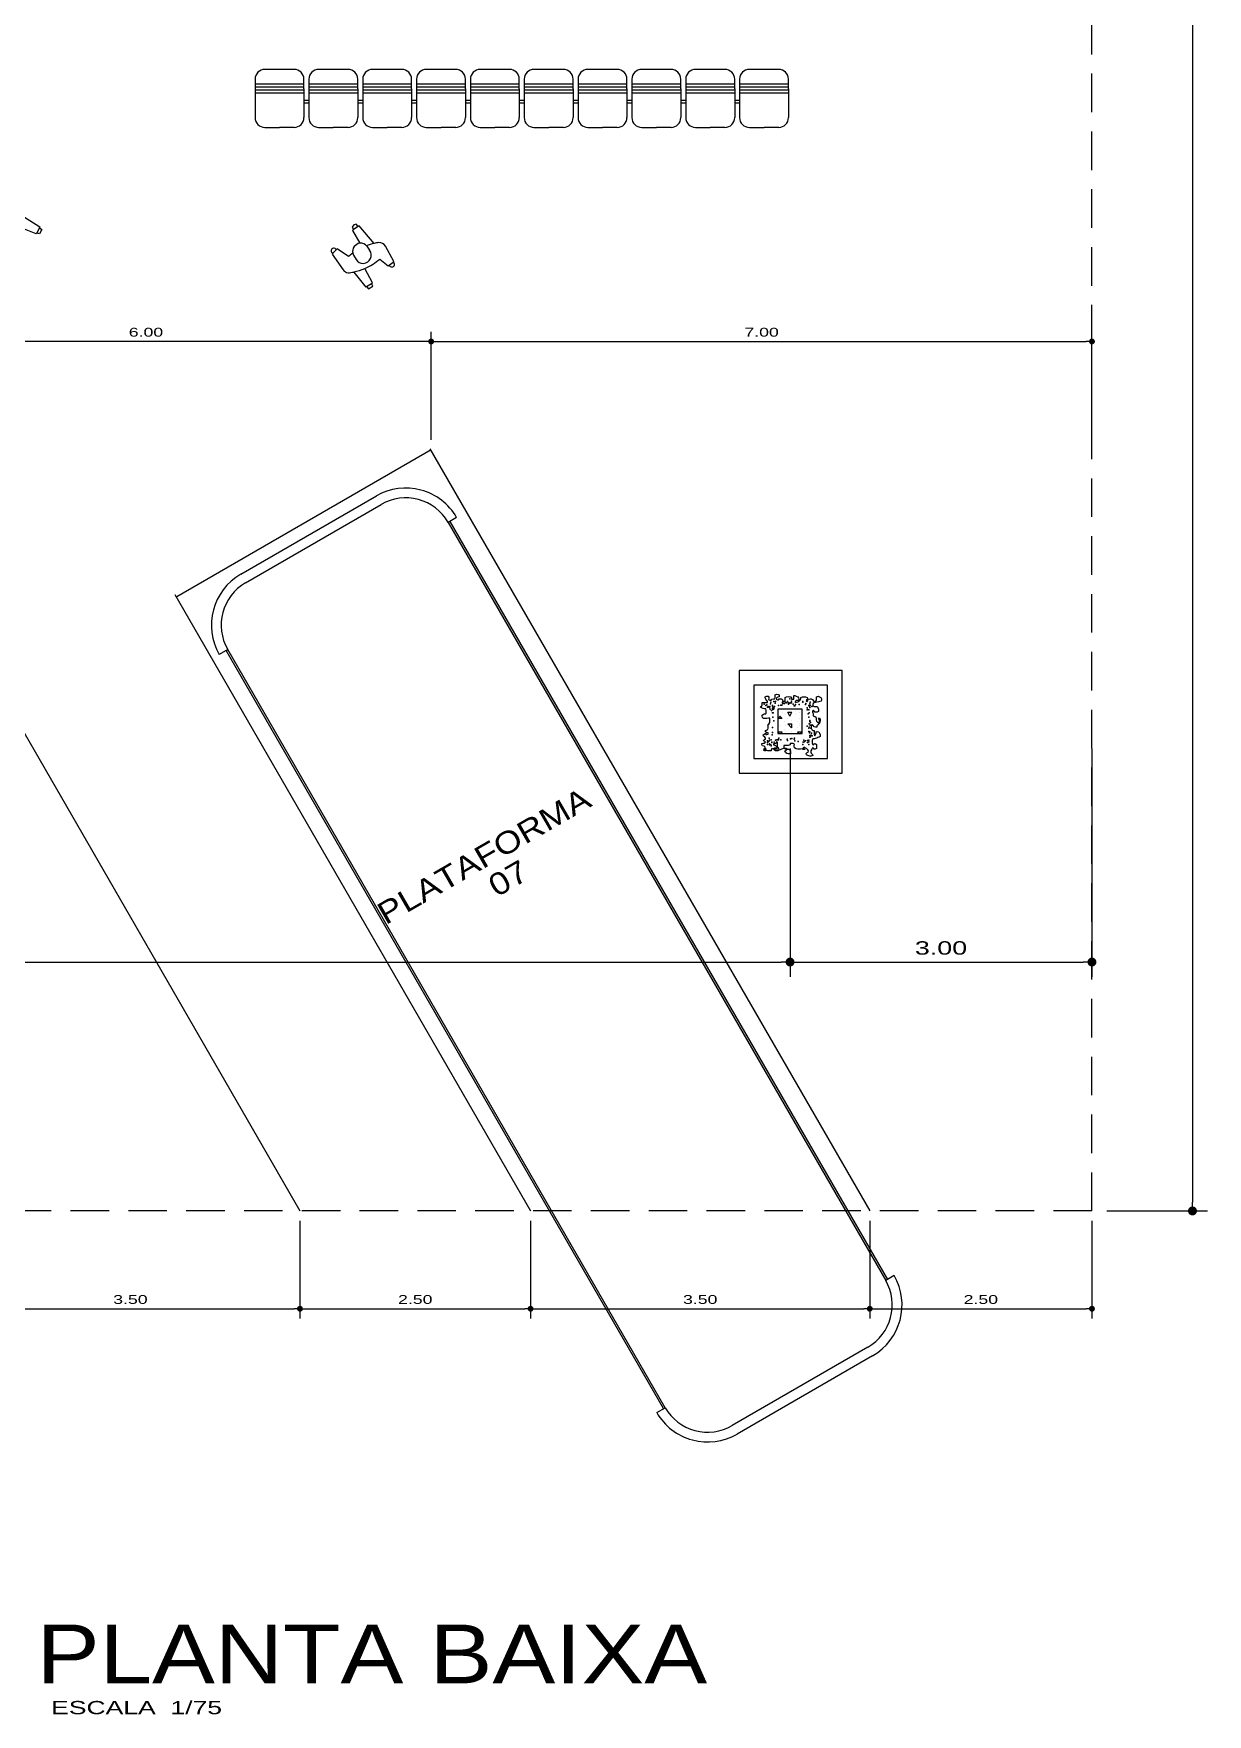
# Model space of a CAD drawing. Extents: x -13.6 to 37.9, y -332.9 to -283.8.
# Drawn here: x 25.87 to 37.86, y -330.79 to -313.63 of the extents above; entities that cross this region are included whole.
import ezdxf

# ---------------------------------------------------------------- set-up
doc = ezdxf.new("R2010")
doc.units = 0
doc.header["$LTSCALE"] = 0.525
doc.header["$MEASUREMENT"] = 0
doc.header["$PDSIZE"] = -5
doc.linetypes.add('HIDDEN', pattern=[0.375, 0.25, -0.125])
doc.layers.get('0').update_dxf_attribs({"linetype": 'CONTINUOUS'})
doc.layers.get('DEFPOINTS').update_dxf_attribs({"linetype": 'CONTINUOUS'})
for name, color, linetype in [('COTA', 13, 'CONTINUOUS'), ('FOLHA', 1, 'CONTINUOUS'), ('LINVISTA', 13, 'CONTINUOUS'), ('MOBIL', 1, 'CONTINUOUS'), ('MOBIL_I', 13, 'CONTINUOUS'), ('PAREDE', 6, 'CONTINUOUS'), ('PILARES', 5, 'CONTINUOUS'), ('PROJECAO', 13, 'HIDDEN'), ('REG120-160', 5, 'CONTINUOUS'), ('REG200-290', 1, 'CONTINUOUS'), ('REG60-100', 2, 'CONTINUOUS'), ('VEG', 82, 'CONTINUOUS')]:
    doc.layers.add(name, color=color, linetype=linetype)
doc.styles.add('REGUA120', font='romnswin', dxfattribs={"width": 1.2})
doc.styles.add('REGUA350', font='bgothm.ttf', dxfattribs={"width": 1.2})
doc.styles.add('REGUA80', font='romnswin', dxfattribs={"width": 1.5})
doc.dimstyles.new('STANDARD$0', dxfattribs={"dimscale": 0.05, "dimtxt": 1.8, "dimasz": 1.2, "dimexe": 2, "dimexo": 2, "dimgap": 0.98, "dimtad": 1, "dimrnd": 0.5, "dimzin": 0, "dimdsep": 46, "dimtxsty": 'REGUA80', "dimblk1": 'DOT', "dimblk2": 'DOT', "dimsah": 1, "dimcen": 4, "dimdle": 4, "dimclrd": 22, "dimclre": 22, "dimclrt": 2, "dimadec": 0, "dimazin": 0, "dimtfac": 1, "dimtmove": 0, "dimatfit": 3, "dimldrblk": 'DOT', "dimfxl": 1, "dimtolj": 1, "dimtzin": 0, "dimarcsym": 0})

# ---------------------------------------------------------------- blocks, each defined once
blk = doc.blocks.new('BUS')
at = {"layer": 'FOLHA', "ltscale": 3}
for p, q in [((-954, 220), (-954, 210)), ((-954, 212), (-60, 212)), ((-954, 212), (-954, 210)), ((-954, 210), (-60, 210)), ((-60, 220), (-60, 210)), ((-60, 212), (-60, 210)), ((-1014, 0), (-1014, 160)), ((-1004, 0), (-1004, 160)), ((-10, 160), (-10, 0)), ((0, 160), (0, 0)), ((-60, -50), (-954, -50)), ((-954, -52), (-954, -50)), ((-954, -50), (-954, -60)), ((-60, -52), (-60, -50)), ((-60, -60), (-60, -50)), ((-60, -52), (-954, -52))]:
    blk.add_line(p, q, dxfattribs=at)
for centre, radius, start, end in [((-954, 160), 60, 90, 180), ((-954, 160), 50, 90, 180), ((-60, 160), 60, 0, 90), ((-60, 160), 50, 0, 90), ((-60, 0), 60, 270, 0), ((-954, 0), 60, 180, 270), ((-954, 0), 50, 180, 270), ((-60, 0), 50, 270, 0)]:
    blk.add_arc(centre, radius, start, end, dxfattribs=at)
blk = doc.blocks.new('_DOT')
at = {"color": 0, "linetype": 'ByBlock'}
blk.add_line((-0.5, 0), (-1, 0), dxfattribs=at)
at = {"color": 0, "linetype": 'ByBlock', "const_width": 0.5}
blk.add_lwpolyline([(-0.25, 0, 1), (0.25, 0, 1)], format="xyb", close=True, dxfattribs=at)
blk = doc.blocks.new('*D110')
at = {"color": 22, "linetype": 'ByBlock', "ltscale": 3}
for p, q in [((36.83, -289.152), (37.857, -289.152)), ((37.705, -289.243), (37.705, -325.561)), ((36.83, -325.652), (37.857, -325.652))]:
    blk.add_line(p, q, dxfattribs=at)
at = {"layer": 'DEFPOINTS', "color": 0, "linetype": 'ByBlock', "ltscale": 3}
for p in [(36.678, -289.152), (36.678, -325.652), (37.705, -325.652)]:
    blk.add_point(p, dxfattribs=at)
at = {"color": 22, "linetype": 'ByBlock', "ltscale": 3, "xscale": 0.09119999999999999, "yscale": 0.09119999999999999, "zscale": 0.09119999999999999}
for p, rotation in [((37.705, -289.152), 90), ((37.705, -325.652), 270)]:
    blk.add_blockref('_DOT', p, dxfattribs=dict(at, rotation=rotation))
at = {"color": 2, "linetype": 'ByBlock', "ltscale": 3, "insert": (37.562, -307.402), "char_height": 0.1368, "attachment_point": 5, "rotation": 90, "style": 'REGUA80'}
blk.add_mtext('\\A1;36.50', dxfattribs=at)
blk = doc.blocks.new('COTAPT')
at = {"color": 0, "linetype": 'ByBlock', "ltscale": 3}
blk.add_line((0, 0), (200, 0), dxfattribs=at)
at = {"color": 6, "linetype": 'ByBlock', "ltscale": 3}
blk.add_lwpolyline([(-20, 20), (20, 20), (20, -20), (-20, -20)], close=True, dxfattribs=at)
blk = doc.blocks.new('ACCAL1_2')
at = {"color": 0, "ltscale": 3}
blk.add_lwpolyline([(-4.4, 16.8), (-28, 15.2), (-28, 14), (-31, 13.6), (-31.9, 11.4), (-31.1, 8.6), (-28.2, 8.2), (-28.2, 6.9), (-13.2, 5.2, 0.424988), (-9.3, -6.8, 0.023691), (-9.1, -12.4), (-22.3, -17.1), (-22.1, -18.3, 1.531314), (-21.3, -23.2), (-21.1, -24.3), (-1.3, -24.7, 0.20126), (4.1, -22.6, 0.025235), (6.8, -17.3), (26.5, -16.7), (26.6, -15.6), (29.6, -15.2), (29.9, -10.3), (26.9, -9.8), (27, -8.4), (10.6, -6.1, 0.075889), (11.9, 11.8), (22.7, 14.7), (22.6, 16.1, 1.474162), (22.4, 21.1), (22.3, 22), (4.9, 24.5, 0.275118), (-2.4, 20.9, 0.019333)], format="xyb", close=True, dxfattribs=at)
at = {"layer": 'MOBIL_I', "ltscale": 3}
for p, q in [((22.6, 16.1), (22.4, 21.1)), ((-28, 14), (-28.2, 8.2)), ((-6.5, 8.9), (-1.6, 9)), ((-7.2, -7.5), (-2.1, -7.9)), ((26.6, -15.6), (26.9, -9.8)), ((-22.1, -18.3), (-21.3, -23.2))]:
    blk.add_line(p, q, dxfattribs=at)
for centre, radius, start, end in [((-6.4, 0.7), 8.21, 90.7866, 146.6208), ((50, -6.9), 59.3, 156.5109, 164.6148), ((-1.5, 0.5), 8.43, 265.5742, 90.7866), ((-5.5, 1.1), 8.75, 244.1117, 258.9614), ((-47.3, 7.1), 59.3, 335.6984, 347.146)]:
    blk.add_arc(centre, radius, start, end, dxfattribs=at)
blk = doc.blocks.new('ACCAL2_2')
at = {"color": 0, "ltscale": 3}
blk.add_lwpolyline([(-2.7, -16.8), (-26.3, -15.2), (-26.3, -14), (-29.3, -13.6), (-30.2, -11.4), (-29.4, -8.6), (-26.5, -8.2), (-26.5, -6.9), (-11.5, -5.2, -0.424988), (-7.6, 6.8, -0.023691), (-7.4, 12.4), (-20.6, 17.1), (-20.4, 18.3, -1.531314), (-19.6, 23.2), (-19.4, 24.3), (0.4, 24.7, -0.20126), (5.8, 22.6, -0.025235), (8.5, 17.3), (28.2, 16.7), (28.3, 15.6), (31.3, 15.2), (31.6, 10.3), (28.6, 9.8), (28.7, 8.4), (12.3, 6.1, -0.075889), (13.6, -11.8), (24.4, -14.7), (24.3, -16.1, -1.474162), (24, -21.1), (24, -22), (6.6, -24.5, -0.275118), (-0.7, -20.9, -0.019333)], format="xyb", close=True, dxfattribs=at)
at = {"layer": 'MOBIL_I', "ltscale": 3}
for p, q in [((-20.4, 18.3), (-19.6, 23.2)), ((-5.5, 7.5), (-0.4, 7.9)), ((28.3, 15.6), (28.6, 9.8)), ((-26.3, -14), (-26.5, -8.2)), ((-4.8, -8.9), (0.1, -9)), ((24.3, -16.1), (24, -21.1))]:
    blk.add_line(p, q, dxfattribs=at)
for centre, radius, start, end in [((-45.6, -7.1), 59.3, 12.854, 24.3016), ((-3.8, -1.1), 8.75, 101.0386, 115.8883), ((0.2, -0.5), 8.43, 269.2134, 94.4258), ((-4.7, -0.7), 8.21, 213.3792, 269.2134), ((51.7, 6.9), 59.3, 195.3852, 203.4891)]:
    blk.add_arc(centre, radius, start, end, dxfattribs=at)
blk = doc.blocks.new('*X164')
at = {"color": 0, "ltscale": 3}
for p, q in [((-10.62, -320.621), (-10.6, -320.601)), ((-10.62, -320.62), (-10.58, -320.62)), ((-10.62, -320.64), (-10.62, -320.64)), ((-10.582, -320.62), (-10.602, -320.6)), ((-10.58, -320.56), (-10.58, -320.56)), ((-10.56, -320.66), (-10.56, -320.66)), ((-10.54, -320.58), (-10.54, -320.58)), ((-10.5, -320.6), (-10.52, -320.56)), ((-10.52, -320.56), (-10.48, -320.56)), ((-10.52, -320.62), (-10.52, -320.62)), ((-10.5, -320.6), (-10.48, -320.56)), ((-10.48, -320.64), (-10.48, -320.64)), ((-10.44, -320.58), (-10.44, -320.58)), ((-10.42, -320.66), (-10.42, -320.66)), ((-10.4, -320.56), (-10.4, -320.56)), ((-10.4, -320.62), (-10.4, -320.62)), ((-10.38, -320.6), (-10.38, -320.6)), ((-10.611, -320.778), (-10.62, -320.76)), ((-10.62, -320.76), (-10.58, -320.76)), ((-10.6, -320.7), (-10.6, -320.7)), ((-10.589, -320.778), (-10.58, -320.76)), ((-10.56, -320.74), (-10.56, -320.74)), ((-10.54, -320.7), (-10.54, -320.7)), ((-10.54, -320.76), (-10.54, -320.76)), ((-10.482, -320.72), (-10.522, -320.68)), ((-10.52, -320.68), (-10.48, -320.68)), ((-10.48, -320.72), (-10.48, -320.68)), ((-10.48, -320.76), (-10.48, -320.76)), ((-10.44, -320.74), (-10.44, -320.74)), ((-10.42, -320.72), (-10.42, -320.72)), ((-10.411, -320.778), (-10.42, -320.76)), ((-10.42, -320.76), (-10.4, -320.76)), ((-10.4, -320.68), (-10.4, -320.68)), ((-10.4, -320.7), (-10.4, -320.7)), ((-10.4, -320.76), (-10.38, -320.76)), ((-10.389, -320.778), (-10.38, -320.76)), ((-10.38, -320.72), (-10.38, -320.72))]:
    blk.add_line(p, q, dxfattribs=at)
blk = doc.blocks.new('*D185')
at = {"color": 22, "linetype": 'ByBlock', "ltscale": 3}
for p, q in [((28.587, -325.752), (28.587, -326.751)), ((25.183, -326.651), (28.527, -326.651))]:
    blk.add_line(p, q, dxfattribs=at)
at = {"layer": 'DEFPOINTS', "color": 0, "linetype": 'ByBlock', "ltscale": 3}
for p in [(25.123, -325.652), (28.587, -325.652), (28.587, -326.651)]:
    blk.add_point(p, dxfattribs=at)
at = {"color": 22, "linetype": 'ByBlock', "ltscale": 3, "xscale": 0.06, "yscale": 0.06, "zscale": 0.06, "rotation": 180}
blk.add_blockref('_DOT', (25.123, -326.651), dxfattribs=at)
at = {"color": 22, "linetype": 'ByBlock', "ltscale": 3, "xscale": 0.06, "yscale": 0.06, "zscale": 0.06}
blk.add_blockref('_DOT', (28.587, -326.651), dxfattribs=at)
at = {"color": 2, "linetype": 'ByBlock', "ltscale": 3, "insert": (26.855, -326.557), "char_height": 0.09, "attachment_point": 5, "style": 'REGUA80'}
blk.add_mtext('\\A1;3.50', dxfattribs=at)
blk = doc.blocks.new('*D186')
at = {"color": 22, "linetype": 'ByBlock', "ltscale": 3}
for p, q in [((30.943, -325.752), (30.943, -326.751)), ((28.647, -326.651), (30.883, -326.651))]:
    blk.add_line(p, q, dxfattribs=at)
at = {"layer": 'DEFPOINTS', "color": 0, "linetype": 'ByBlock', "ltscale": 3}
for p in [(28.587, -325.652), (30.943, -325.652), (30.943, -326.651)]:
    blk.add_point(p, dxfattribs=at)
at = {"color": 22, "linetype": 'ByBlock', "ltscale": 3, "xscale": 0.06, "yscale": 0.06, "zscale": 0.06, "rotation": 180}
blk.add_blockref('_DOT', (28.587, -326.651), dxfattribs=at)
at = {"color": 22, "linetype": 'ByBlock', "ltscale": 3, "xscale": 0.06, "yscale": 0.06, "zscale": 0.06}
blk.add_blockref('_DOT', (30.943, -326.651), dxfattribs=at)
at = {"color": 2, "linetype": 'ByBlock', "ltscale": 3, "insert": (29.765, -326.557), "char_height": 0.09, "attachment_point": 5, "style": 'REGUA80'}
blk.add_mtext('\\A1;2.50', dxfattribs=at)
blk = doc.blocks.new('*D187')
at = {"color": 22, "linetype": 'ByBlock', "ltscale": 3}
for p, q in [((34.408, -325.752), (34.408, -326.751)), ((31.003, -326.651), (34.348, -326.651))]:
    blk.add_line(p, q, dxfattribs=at)
at = {"layer": 'DEFPOINTS', "color": 0, "linetype": 'ByBlock', "ltscale": 3}
for p in [(30.943, -325.652), (34.408, -325.652), (34.408, -326.651)]:
    blk.add_point(p, dxfattribs=at)
at = {"color": 22, "linetype": 'ByBlock', "ltscale": 3, "xscale": 0.06, "yscale": 0.06, "zscale": 0.06, "rotation": 180}
blk.add_blockref('_DOT', (30.943, -326.651), dxfattribs=at)
at = {"color": 22, "linetype": 'ByBlock', "ltscale": 3, "xscale": 0.06, "yscale": 0.06, "zscale": 0.06}
blk.add_blockref('_DOT', (34.408, -326.651), dxfattribs=at)
at = {"color": 2, "linetype": 'ByBlock', "ltscale": 3, "insert": (32.676, -326.557), "char_height": 0.09, "attachment_point": 5, "style": 'REGUA80'}
blk.add_mtext('\\A1;3.50', dxfattribs=at)
blk = doc.blocks.new('*D188')
at = {"color": 22, "linetype": 'ByBlock', "ltscale": 3}
for p, q in [((36.678, -325.752), (36.678, -326.751)), ((34.468, -326.651), (36.618, -326.651))]:
    blk.add_line(p, q, dxfattribs=at)
at = {"layer": 'DEFPOINTS', "color": 0, "linetype": 'ByBlock', "ltscale": 3}
for p in [(34.408, -325.652), (36.678, -325.652), (36.678, -326.651)]:
    blk.add_point(p, dxfattribs=at)
at = {"color": 22, "linetype": 'ByBlock', "ltscale": 3, "xscale": 0.06, "yscale": 0.06, "zscale": 0.06, "rotation": 180}
blk.add_blockref('_DOT', (34.408, -326.651), dxfattribs=at)
at = {"color": 22, "linetype": 'ByBlock', "ltscale": 3, "xscale": 0.06, "yscale": 0.06, "zscale": 0.06}
blk.add_blockref('_DOT', (36.678, -326.651), dxfattribs=at)
at = {"color": 2, "linetype": 'ByBlock', "ltscale": 3, "insert": (35.543, -326.557), "char_height": 0.09, "attachment_point": 5, "style": 'REGUA80'}
blk.add_mtext('\\A1;2.50', dxfattribs=at)
blk = doc.blocks.new('*D189')
at = {"color": 22, "linetype": 'ByBlock', "ltscale": 3}
for p, q in [((29.927, -317.776), (29.927, -316.672)), ((36.678, -317.776), (36.678, -316.672)), ((29.987, -316.772), (36.618, -316.772))]:
    blk.add_line(p, q, dxfattribs=at)
at = {"layer": 'DEFPOINTS', "color": 0, "linetype": 'ByBlock', "ltscale": 3}
for p in [(36.678, -316.772), (29.927, -317.876), (36.678, -317.876)]:
    blk.add_point(p, dxfattribs=at)
at = {"color": 22, "linetype": 'ByBlock', "ltscale": 3, "xscale": 0.06, "yscale": 0.06, "zscale": 0.06, "rotation": 180}
blk.add_blockref('_DOT', (29.927, -316.772), dxfattribs=at)
at = {"color": 22, "linetype": 'ByBlock', "ltscale": 3, "xscale": 0.06, "yscale": 0.06, "zscale": 0.06}
blk.add_blockref('_DOT', (36.678, -316.772), dxfattribs=at)
at = {"color": 2, "linetype": 'ByBlock', "ltscale": 3, "insert": (33.303, -316.678), "char_height": 0.09, "attachment_point": 5, "style": 'REGUA80'}
blk.add_mtext('\\A1;7.00', dxfattribs=at)
blk = doc.blocks.new('*D190')
at = {"color": 22, "linetype": 'ByBlock', "ltscale": 3}
for p, q in [((24.1, -317.78), (24.1, -316.672)), ((29.867, -316.772), (24.16, -316.772))]:
    blk.add_line(p, q, dxfattribs=at)
at = {"layer": 'DEFPOINTS', "color": 0, "linetype": 'ByBlock', "ltscale": 3}
for p in [(24.1, -316.772), (24.1, -317.88), (29.927, -317.876)]:
    blk.add_point(p, dxfattribs=at)
at = {"color": 22, "linetype": 'ByBlock', "ltscale": 3, "xscale": 0.06, "yscale": 0.06, "zscale": 0.06, "rotation": 180}
blk.add_blockref('_DOT', (24.1, -316.772), dxfattribs=at)
at = {"color": 22, "linetype": 'ByBlock', "ltscale": 3, "xscale": 0.06, "yscale": 0.06, "zscale": 0.06}
blk.add_blockref('_DOT', (29.927, -316.772), dxfattribs=at)
at = {"color": 2, "linetype": 'ByBlock', "ltscale": 3, "insert": (27.014, -316.678), "char_height": 0.09, "attachment_point": 5, "style": 'REGUA80'}
blk.add_mtext('\\A1;6.00', dxfattribs=at)
blk = doc.blocks.new('*D209')
at = {"color": 22, "linetype": 'ByBlock', "ltscale": 3}
for p, q in [((33.594, -320.928), (33.594, -323.262)), ((14.79, -323.11), (33.503, -323.11))]:
    blk.add_line(p, q, dxfattribs=at)
at = {"layer": 'DEFPOINTS', "color": 0, "linetype": 'ByBlock', "ltscale": 3}
for p in [(14.699, -320.777), (33.594, -320.776), (33.594, -323.11)]:
    blk.add_point(p, dxfattribs=at)
at = {"color": 22, "linetype": 'ByBlock', "ltscale": 3, "xscale": 0.09119999999999999, "yscale": 0.09119999999999999, "zscale": 0.09119999999999999, "rotation": 180}
blk.add_blockref('_DOT', (14.699, -323.11), dxfattribs=at)
at = {"color": 22, "linetype": 'ByBlock', "ltscale": 3, "xscale": 0.09119999999999999, "yscale": 0.09119999999999999, "zscale": 0.09119999999999999}
blk.add_blockref('_DOT', (33.594, -323.11), dxfattribs=at)
at = {"color": 2, "linetype": 'ByBlock', "ltscale": 3, "insert": (24.147, -322.967), "char_height": 0.1368, "attachment_point": 5, "style": 'REGUA80'}
blk.add_mtext('\\A1;19.00', dxfattribs=at)
blk = doc.blocks.new('*D210')
at = {"color": 22, "linetype": 'ByBlock', "ltscale": 3}
for p, q in [((36.678, -320.928), (36.678, -323.262)), ((33.686, -323.11), (36.587, -323.11))]:
    blk.add_line(p, q, dxfattribs=at)
at = {"layer": 'DEFPOINTS', "color": 0, "linetype": 'ByBlock', "ltscale": 3}
for p in [(33.594, -320.776), (36.678, -320.776), (36.678, -323.11)]:
    blk.add_point(p, dxfattribs=at)
at = {"color": 22, "linetype": 'ByBlock', "ltscale": 3, "xscale": 0.09119999999999999, "yscale": 0.09119999999999999, "zscale": 0.09119999999999999, "rotation": 180}
blk.add_blockref('_DOT', (33.594, -323.11), dxfattribs=at)
at = {"color": 22, "linetype": 'ByBlock', "ltscale": 3, "xscale": 0.09119999999999999, "yscale": 0.09119999999999999, "zscale": 0.09119999999999999}
blk.add_blockref('_DOT', (36.678, -323.11), dxfattribs=at)
at = {"color": 2, "linetype": 'ByBlock', "ltscale": 3, "insert": (35.136, -322.967), "char_height": 0.1368, "attachment_point": 5, "style": 'REGUA80'}
blk.add_mtext('\\A1;3.00', dxfattribs=at)

msp = doc.modelspace()

# ---------------------------------------------------------------- linework, layer by layer
at = {"layer": 'FOLHA', "ltscale": 3}
for p, q in [((28.128, -314.193), (28.128, -314.485)), ((28.628, -314.193), (28.628, -314.485)), ((28.678, -314.193), (28.678, -314.485)), ((29.178, -314.193), (29.178, -314.485)), ((29.228, -314.193), (29.228, -314.485)), ((29.728, -314.193), (29.728, -314.485)), ((29.778, -314.193), (29.778, -314.485)), ((30.278, -314.193), (30.278, -314.485)), ((30.328, -314.193), (30.328, -314.485)), ((30.828, -314.193), (30.828, -314.485)), ((30.878, -314.193), (30.878, -314.485)), ((31.378, -314.193), (31.378, -314.485)), ((31.428, -314.193), (31.428, -314.485)), ((31.928, -314.193), (31.928, -314.485)), ((31.978, -314.193), (31.978, -314.485)), ((32.478, -314.193), (32.478, -314.485)), ((32.528, -314.193), (32.528, -314.485)), ((33.028, -314.193), (33.028, -314.485)), ((33.078, -314.193), (33.078, -314.485)), ((33.578, -314.193), (33.578, -314.485)), ((28.228, -314.585), (28.378, -314.585)), ((28.528, -314.585), (28.378, -314.585)), ((28.778, -314.585), (28.928, -314.585)), ((29.078, -314.585), (28.928, -314.585)), ((29.328, -314.585), (29.478, -314.585)), ((29.628, -314.585), (29.478, -314.585)), ((29.878, -314.585), (30.028, -314.585)), ((30.178, -314.585), (30.028, -314.585)), ((30.428, -314.585), (30.578, -314.585)), ((30.728, -314.585), (30.578, -314.585)), ((30.978, -314.585), (31.128, -314.585)), ((31.278, -314.585), (31.128, -314.585)), ((31.528, -314.585), (31.678, -314.585)), ((31.828, -314.585), (31.678, -314.585)), ((32.078, -314.585), (32.228, -314.585)), ((32.378, -314.585), (32.228, -314.585)), ((32.628, -314.585), (32.778, -314.585)), ((32.928, -314.585), (32.778, -314.585)), ((33.178, -314.585), (33.328, -314.585)), ((33.478, -314.585), (33.328, -314.585))]:
    msp.add_line(p, q, dxfattribs=at)
for points in [[(28.628, -314.193), (28.628, -314.093, 0.414214), (28.528, -313.993), (28.228, -313.993, 0.414214), (28.128, -314.093), (28.128, -314.193)], [(29.178, -314.193), (29.178, -314.093, 0.414214), (29.078, -313.993), (28.778, -313.993, 0.414214), (28.678, -314.093), (28.678, -314.193)], [(29.728, -314.193), (29.728, -314.093, 0.414214), (29.628, -313.993), (29.328, -313.993, 0.414214), (29.228, -314.093), (29.228, -314.193)], [(30.278, -314.193), (30.278, -314.093, 0.414214), (30.178, -313.993), (29.878, -313.993, 0.414214), (29.778, -314.093), (29.778, -314.193)], [(30.828, -314.193), (30.828, -314.093, 0.414214), (30.728, -313.993), (30.428, -313.993, 0.414214), (30.328, -314.093), (30.328, -314.193)], [(31.378, -314.193), (31.378, -314.093, 0.414214), (31.278, -313.993), (30.978, -313.993, 0.414214), (30.878, -314.093), (30.878, -314.193)], [(31.928, -314.193), (31.928, -314.093, 0.414214), (31.828, -313.993), (31.528, -313.993, 0.414214), (31.428, -314.093), (31.428, -314.193)], [(32.478, -314.193), (32.478, -314.093, 0.414214), (32.378, -313.993), (32.078, -313.993, 0.414214), (31.978, -314.093), (31.978, -314.193)], [(33.028, -314.193), (33.028, -314.093, 0.414214), (32.928, -313.993), (32.628, -313.993, 0.414214), (32.528, -314.093), (32.528, -314.193)], [(33.578, -314.193), (33.578, -314.093, 0.414214), (33.478, -313.993), (33.178, -313.993, 0.414214), (33.078, -314.093), (33.078, -314.193)]]:
    msp.add_lwpolyline(points, format="xyb", dxfattribs=at)
for points in [[(28.628, -314.145), (28.128, -314.145)], [(28.628, -314.175), (28.128, -314.175)], [(28.628, -314.205), (28.128, -314.205)], [(28.628, -314.235), (28.128, -314.235)], [(28.678, -314.309), (28.628, -314.309)], [(29.178, -314.145), (28.678, -314.145)], [(29.178, -314.175), (28.678, -314.175)], [(29.178, -314.205), (28.678, -314.205)], [(29.178, -314.235), (28.678, -314.235)], [(29.228, -314.309), (29.178, -314.309)], [(29.728, -314.145), (29.228, -314.145)], [(29.728, -314.175), (29.228, -314.175)], [(29.728, -314.205), (29.228, -314.205)], [(29.728, -314.235), (29.228, -314.235)], [(29.778, -314.309), (29.728, -314.309)], [(30.278, -314.145), (29.778, -314.145)], [(30.278, -314.175), (29.778, -314.175)], [(30.278, -314.205), (29.778, -314.205)], [(30.278, -314.235), (29.778, -314.235)], [(30.328, -314.309), (30.278, -314.309)], [(30.828, -314.145), (30.328, -314.145)], [(30.828, -314.175), (30.328, -314.175)], [(30.828, -314.205), (30.328, -314.205)], [(30.828, -314.235), (30.328, -314.235)], [(30.878, -314.309), (30.828, -314.309)], [(31.378, -314.145), (30.878, -314.145)], [(31.378, -314.175), (30.878, -314.175)], [(31.378, -314.205), (30.878, -314.205)], [(31.378, -314.235), (30.878, -314.235)], [(31.428, -314.309), (31.378, -314.309)], [(31.928, -314.145), (31.428, -314.145)], [(31.928, -314.175), (31.428, -314.175)], [(31.928, -314.205), (31.428, -314.205)], [(31.928, -314.235), (31.428, -314.235)], [(31.978, -314.309), (31.928, -314.309)], [(32.478, -314.145), (31.978, -314.145)], [(32.478, -314.175), (31.978, -314.175)], [(32.478, -314.205), (31.978, -314.205)], [(32.478, -314.235), (31.978, -314.235)], [(32.528, -314.309), (32.478, -314.309)], [(33.028, -314.145), (32.528, -314.145)], [(33.028, -314.175), (32.528, -314.175)], [(33.028, -314.205), (32.528, -314.205)], [(33.028, -314.235), (32.528, -314.235)], [(33.078, -314.309), (33.028, -314.309)], [(33.578, -314.145), (33.078, -314.145)], [(33.578, -314.175), (33.078, -314.175)], [(33.578, -314.205), (33.078, -314.205)], [(33.578, -314.235), (33.078, -314.235)], [(28.678, -314.339), (28.628, -314.339)], [(29.228, -314.339), (29.178, -314.339)], [(29.778, -314.339), (29.728, -314.339)], [(30.328, -314.339), (30.278, -314.339)], [(30.878, -314.339), (30.828, -314.339)], [(31.428, -314.339), (31.378, -314.339)], [(31.978, -314.339), (31.928, -314.339)], [(32.528, -314.339), (32.478, -314.339)], [(33.078, -314.339), (33.028, -314.339)]]:
    msp.add_lwpolyline(points, dxfattribs=at)
at = {"layer": 'FOLHA', "linetype": 'Continuous'}
for points in [[(33.075, -321.181), (34.125, -321.181), (34.125, -320.131), (33.075, -320.131)], [(33.225, -321.031), (33.975, -321.031), (33.975, -320.281), (33.225, -320.281)]]:
    msp.add_lwpolyline(points, close=True, dxfattribs=at)
at = {"layer": 'FOLHA', "ltscale": 3}
for centre, start, end in [((28.228, -314.485), 180, 270), ((28.528, -314.485), 270, 0), ((28.778, -314.485), 180, 270), ((29.078, -314.485), 270, 0), ((29.328, -314.485), 180, 270), ((29.628, -314.485), 270, 0), ((29.878, -314.485), 180, 270), ((30.178, -314.485), 270, 0), ((30.428, -314.485), 180, 270), ((30.728, -314.485), 270, 0), ((30.978, -314.485), 180, 270), ((31.278, -314.485), 270, 0), ((31.528, -314.485), 180, 270), ((31.828, -314.485), 270, 0), ((32.078, -314.485), 180, 270), ((32.378, -314.485), 270, 0), ((32.628, -314.485), 180, 270), ((32.928, -314.485), 270, 0), ((33.178, -314.485), 180, 270), ((33.478, -314.485), 270, 0)]:
    msp.add_arc(centre, 0.1, start, end, dxfattribs=at)
at = {"layer": 'LINVISTA', "linetype": 'Continuous'}
for p, q in [((24.094, -317.869), (28.587, -325.652)), ((27.329, -319.376), (29.927, -317.876)), ((29.914, -317.869), (34.408, -325.652)), ((27.308, -319.355), (30.943, -325.652))]:
    msp.add_line(p, q, dxfattribs=at)
at = {"layer": 'PILARES', "linetype": 'Continuous'}
msp.add_lwpolyline([(33.469, -320.776), (33.719, -320.776), (33.719, -320.526), (33.469, -320.526)], close=True, dxfattribs=at)
at = {"layer": 'PROJECAO', "ltscale": 3}
for q in [(36.678, -311.302), (-13.572, -325.652)]:
    msp.add_line((36.678, -325.652), q, dxfattribs=at)
at = {"layer": 'VEG', "ltscale": 3}
for p, q in [((33.302, -320.5), (33.31, -320.484)), ((33.31, -320.46), (33.362, -320.46)), ((33.31, -320.484), (33.31, -320.46)), ((33.338, -320.401), (33.354, -320.393)), ((33.338, -320.412), (33.338, -320.401)), ((33.346, -320.424), (33.338, -320.412)), ((33.362, -320.448), (33.346, -320.424)), ((33.354, -320.393), (33.37, -320.393)), ((33.362, -320.46), (33.362, -320.448)), ((33.37, -320.393), (33.378, -320.404)), ((33.378, -320.416), (33.374, -320.428)), ((33.374, -320.428), (33.386, -320.436)), ((33.378, -320.404), (33.378, -320.416)), ((33.386, -320.436), (33.401, -320.436)), ((33.401, -320.436), (33.409, -320.424)), ((33.409, -320.424), (33.425, -320.42)), ((33.425, -320.42), (33.437, -320.42)), ((33.437, -320.42), (33.441, -320.408)), ((33.441, -320.381), (33.457, -320.373)), ((33.441, -320.408), (33.441, -320.381)), ((33.457, -320.412), (33.453, -320.424)), ((33.453, -320.424), (33.465, -320.432)), ((33.457, -320.373), (33.477, -320.377)), ((33.469, -320.404), (33.457, -320.412)), ((33.465, -320.432), (33.477, -320.432)), ((33.481, -320.401), (33.469, -320.404)), ((33.477, -320.377), (33.481, -320.389)), ((33.477, -320.432), (33.481, -320.42)), ((33.481, -320.389), (33.481, -320.401)), ((33.481, -320.42), (33.505, -320.42)), ((33.505, -320.42), (33.517, -320.432)), ((33.517, -320.432), (33.521, -320.448)), ((33.517, -320.452), (33.533, -320.444)), ((33.517, -320.464), (33.517, -320.452)), ((33.521, -320.476), (33.517, -320.464)), ((33.521, -320.448), (33.521, -320.476)), ((33.533, -320.444), (33.545, -320.444)), ((33.545, -320.408), (33.557, -320.401)), ((33.545, -320.444), (33.545, -320.408)), ((33.557, -320.401), (33.573, -320.397)), ((33.573, -320.397), (33.592, -320.401)), ((33.592, -320.401), (33.604, -320.401)), ((33.604, -320.401), (33.608, -320.412)), ((33.608, -320.412), (33.608, -320.424)), ((33.608, -320.424), (33.632, -320.424)), ((33.632, -320.389), (33.644, -320.389)), ((33.632, -320.424), (33.632, -320.389)), ((33.644, -320.389), (33.656, -320.393)), ((33.648, -320.448), (33.656, -320.436)), ((33.648, -320.46), (33.648, -320.448)), ((33.66, -320.46), (33.648, -320.46)), ((33.656, -320.393), (33.672, -320.401)), ((33.656, -320.436), (33.696, -320.436)), ((33.672, -320.456), (33.66, -320.46)), ((33.672, -320.401), (33.68, -320.412)), ((33.684, -320.448), (33.672, -320.456)), ((33.68, -320.412), (33.684, -320.424)), ((33.684, -320.424), (33.684, -320.448)), ((33.696, -320.436), (33.704, -320.42)), ((33.704, -320.408), (33.72, -320.401)), ((33.704, -320.42), (33.704, -320.408)), ((33.72, -320.401), (33.752, -320.401)), ((33.752, -320.401), (33.767, -320.408)), ((33.763, -320.432), (33.759, -320.444)), ((33.759, -320.444), (33.771, -320.448)), ((33.771, -320.42), (33.763, -320.432)), ((33.767, -320.408), (33.771, -320.42)), ((33.771, -320.448), (33.775, -320.436)), ((33.775, -320.436), (33.783, -320.424)), ((33.783, -320.424), (33.799, -320.42)), ((33.799, -320.42), (33.811, -320.42)), ((33.811, -320.42), (33.823, -320.428)), ((33.823, -320.428), (33.831, -320.44)), ((33.831, -320.468), (33.827, -320.48)), ((33.827, -320.48), (33.827, -320.492)), ((33.827, -320.492), (33.839, -320.5)), ((33.831, -320.44), (33.843, -320.448)), ((33.843, -320.46), (33.831, -320.468)), ((33.843, -320.448), (33.855, -320.448)), ((33.855, -320.46), (33.843, -320.46)), ((33.855, -320.448), (33.863, -320.436)), ((33.867, -320.456), (33.855, -320.46)), ((33.863, -320.401), (33.883, -320.393)), ((33.863, -320.436), (33.863, -320.401)), ((33.887, -320.452), (33.867, -320.456)), ((33.883, -320.393), (33.895, -320.401)), ((33.899, -320.448), (33.887, -320.452)), ((33.895, -320.401), (33.907, -320.408)), ((33.911, -320.444), (33.899, -320.448)), ((33.907, -320.408), (33.915, -320.42)), ((33.915, -320.432), (33.911, -320.444)), ((33.915, -320.42), (33.915, -320.432)), ((33.29, -320.504), (33.302, -320.5)), ((33.302, -320.512), (33.29, -320.504)), ((33.318, -320.52), (33.302, -320.512)), ((33.31, -320.587), (33.322, -320.579)), ((33.31, -320.599), (33.31, -320.587)), ((33.314, -320.611), (33.31, -320.599)), ((33.322, -320.623), (33.314, -320.611)), ((33.334, -320.524), (33.318, -320.52)), ((33.322, -320.579), (33.334, -320.575)), ((33.358, -320.623), (33.322, -320.623)), ((33.346, -320.524), (33.334, -320.524)), ((33.334, -320.575), (33.346, -320.575)), ((33.35, -320.536), (33.346, -320.524)), ((33.346, -320.575), (33.35, -320.563)), ((33.35, -320.563), (33.35, -320.536)), ((33.374, -320.619), (33.358, -320.623)), ((33.386, -320.619), (33.374, -320.619)), ((33.378, -320.679), (33.386, -320.663)), ((33.386, -320.663), (33.386, -320.619)), ((33.835, -320.536), (33.823, -320.548)), ((33.823, -320.548), (33.823, -320.559)), ((33.823, -320.559), (33.831, -320.571)), ((33.831, -320.571), (33.831, -320.595)), ((33.831, -320.595), (33.843, -320.603)), ((33.839, -320.548), (33.835, -320.536)), ((33.839, -320.5), (33.863, -320.5)), ((33.847, -320.559), (33.839, -320.548)), ((33.843, -320.603), (33.855, -320.603)), ((33.871, -320.559), (33.847, -320.559)), ((33.855, -320.603), (33.859, -320.619)), ((33.859, -320.619), (33.859, -320.635)), ((33.859, -320.635), (33.863, -320.651)), ((33.863, -320.5), (33.875, -320.504)), ((33.863, -320.651), (33.879, -320.663)), ((33.883, -320.551), (33.871, -320.559)), ((33.875, -320.504), (33.883, -320.528)), ((33.879, -320.663), (33.891, -320.663)), ((33.883, -320.528), (33.883, -320.551)), ((33.883, -320.619), (33.895, -320.615)), ((33.891, -320.631), (33.883, -320.619)), ((33.895, -320.647), (33.891, -320.631)), ((33.891, -320.663), (33.895, -320.647)), ((33.899, -320.659), (33.891, -320.671)), ((33.895, -320.615), (33.903, -320.631)), ((33.903, -320.643), (33.899, -320.659)), ((33.903, -320.631), (33.903, -320.643)), ((33.318, -320.79), (33.33, -320.782)), ((33.322, -320.802), (33.318, -320.79)), ((33.334, -320.806), (33.322, -320.802)), ((33.322, -320.849), (33.33, -320.838)), ((33.33, -320.782), (33.346, -320.774)), ((33.33, -320.838), (33.342, -320.834)), ((33.342, -320.822), (33.334, -320.806)), ((33.342, -320.746), (33.354, -320.742)), ((33.342, -320.758), (33.342, -320.746)), ((33.354, -320.766), (33.342, -320.758)), ((33.342, -320.834), (33.342, -320.822)), ((33.346, -320.774), (33.346, -320.786)), ((33.346, -320.786), (33.358, -320.786)), ((33.354, -320.742), (33.366, -320.734)), ((33.37, -320.77), (33.354, -320.766)), ((33.358, -320.786), (33.37, -320.782)), ((33.366, -320.687), (33.378, -320.679)), ((33.37, -320.699), (33.366, -320.687)), ((33.366, -320.734), (33.37, -320.722)), ((33.37, -320.722), (33.37, -320.699)), ((33.37, -320.782), (33.37, -320.77)), ((33.819, -320.683), (33.811, -320.699)), ((33.811, -320.699), (33.811, -320.722)), ((33.811, -320.722), (33.815, -320.734)), ((33.815, -320.734), (33.827, -320.746)), ((33.831, -320.695), (33.819, -320.683)), ((33.827, -320.83), (33.819, -320.846)), ((33.827, -320.746), (33.839, -320.746)), ((33.839, -320.83), (33.827, -320.83)), ((33.839, -320.706), (33.831, -320.695)), ((33.855, -320.71), (33.839, -320.706)), ((33.839, -320.746), (33.839, -320.786)), ((33.839, -320.786), (33.847, -320.798)), ((33.851, -320.826), (33.839, -320.83)), ((33.847, -320.798), (33.855, -320.786)), ((33.867, -320.822), (33.851, -320.826)), ((33.867, -320.71), (33.855, -320.71)), ((33.855, -320.786), (33.859, -320.77)), ((33.859, -320.758), (33.871, -320.754)), ((33.859, -320.77), (33.859, -320.758)), ((33.879, -320.687), (33.867, -320.699)), ((33.867, -320.699), (33.867, -320.71)), ((33.879, -320.818), (33.867, -320.822)), ((33.871, -320.754), (33.887, -320.758)), ((33.891, -320.671), (33.879, -320.687)), ((33.891, -320.814), (33.879, -320.818)), ((33.887, -320.758), (33.895, -320.774)), ((33.903, -320.806), (33.891, -320.814)), ((33.895, -320.774), (33.903, -320.79)), ((33.903, -320.79), (33.903, -320.806)), ((33.306, -320.877), (33.318, -320.873)), ((33.306, -320.889), (33.306, -320.877)), ((33.314, -320.901), (33.306, -320.889)), ((33.33, -320.905), (33.314, -320.901)), ((33.318, -320.873), (33.33, -320.873)), ((33.334, -320.853), (33.322, -320.849)), ((33.326, -320.933), (33.322, -320.945)), ((33.322, -320.945), (33.334, -320.949)), ((33.338, -320.929), (33.326, -320.933)), ((33.33, -320.873), (33.342, -320.865)), ((33.338, -320.917), (33.33, -320.905)), ((33.342, -320.865), (33.334, -320.853)), ((33.334, -320.949), (33.346, -320.949)), ((33.338, -320.941), (33.338, -320.917)), ((33.35, -320.937), (33.338, -320.929)), ((33.346, -320.949), (33.346, -320.941)), ((33.35, -320.949), (33.35, -320.937)), ((33.362, -320.953), (33.35, -320.949)), ((33.401, -320.953), (33.362, -320.953)), ((33.409, -320.929), (33.401, -320.941)), ((33.401, -320.941), (33.401, -320.953)), ((33.421, -320.937), (33.409, -320.929)), ((33.477, -320.937), (33.421, -320.937)), ((33.425, -320.881), (33.425, -320.893)), ((33.437, -320.881), (33.425, -320.881)), ((33.425, -320.893), (33.445, -320.897)), ((33.425, -320.929), (33.437, -320.921)), ((33.433, -320.941), (33.425, -320.929)), ((33.445, -320.953), (33.433, -320.941)), ((33.453, -320.873), (33.437, -320.881)), ((33.437, -320.921), (33.453, -320.921)), ((33.445, -320.897), (33.457, -320.909)), ((33.469, -320.953), (33.445, -320.953)), ((33.453, -320.861), (33.453, -320.873)), ((33.465, -320.865), (33.453, -320.861)), ((33.453, -320.921), (33.465, -320.917)), ((33.457, -320.909), (33.469, -320.913)), ((33.465, -320.917), (33.465, -320.865)), ((33.469, -320.913), (33.477, -320.925)), ((33.481, -320.945), (33.469, -320.953)), ((33.477, -320.925), (33.477, -320.937)), ((33.493, -320.941), (33.481, -320.945)), ((33.505, -320.937), (33.493, -320.941)), ((33.517, -320.933), (33.505, -320.937)), ((33.529, -320.929), (33.517, -320.933)), ((33.529, -320.897), (33.529, -320.921)), ((33.576, -320.897), (33.529, -320.897)), ((33.529, -320.921), (33.541, -320.929)), ((33.553, -320.929), (33.529, -320.929)), ((33.541, -320.929), (33.553, -320.937)), ((33.541, -320.957), (33.553, -320.945)), ((33.549, -320.969), (33.541, -320.957)), ((33.561, -320.981), (33.549, -320.969)), ((33.565, -320.933), (33.553, -320.929)), ((33.553, -320.945), (33.565, -320.933)), ((33.553, -320.937), (33.58, -320.937)), ((33.573, -320.985), (33.561, -320.981)), ((33.6, -320.985), (33.573, -320.985)), ((33.596, -320.893), (33.576, -320.897)), ((33.58, -320.937), (33.592, -320.945)), ((33.592, -320.945), (33.6, -320.957)), ((33.596, -320.877), (33.596, -320.893)), ((33.624, -320.877), (33.596, -320.877)), ((33.6, -320.957), (33.6, -320.985)), ((33.64, -320.885), (33.624, -320.877)), ((33.636, -320.897), (33.64, -320.885)), ((33.636, -320.909), (33.636, -320.897)), ((33.64, -320.921), (33.636, -320.909)), ((33.656, -320.933), (33.64, -320.921)), ((33.672, -320.937), (33.656, -320.933)), ((33.7, -320.937), (33.672, -320.937)), ((33.72, -320.933), (33.7, -320.937)), ((33.728, -320.925), (33.72, -320.937)), ((33.736, -320.933), (33.72, -320.933)), ((33.72, -320.937), (33.748, -320.937)), ((33.74, -320.917), (33.728, -320.925)), ((33.748, -320.937), (33.736, -320.933)), ((33.752, -320.925), (33.74, -320.917)), ((33.763, -320.929), (33.752, -320.925)), ((33.759, -320.981), (33.767, -320.969)), ((33.763, -320.993), (33.759, -320.981)), ((33.775, -320.941), (33.763, -320.929)), ((33.775, -321), (33.763, -320.993)), ((33.767, -320.969), (33.779, -320.965)), ((33.783, -320.953), (33.775, -320.941)), ((33.795, -321.008), (33.775, -321)), ((33.779, -320.965), (33.783, -320.953)), ((33.807, -321.008), (33.795, -321.008)), ((33.815, -320.937), (33.807, -320.953)), ((33.807, -320.953), (33.807, -320.965)), ((33.807, -320.965), (33.811, -320.977)), ((33.827, -321), (33.807, -321.008)), ((33.811, -320.977), (33.823, -320.989)), ((33.823, -320.921), (33.815, -320.937)), ((33.819, -320.846), (33.819, -320.873)), ((33.819, -320.873), (33.823, -320.889)), ((33.823, -320.889), (33.835, -320.893)), ((33.835, -320.925), (33.823, -320.921)), ((33.823, -320.989), (33.827, -321)), ((33.835, -320.893), (33.839, -320.881)), ((33.839, -320.937), (33.835, -320.925)), ((33.839, -320.881), (33.851, -320.877)), ((33.851, -320.937), (33.839, -320.937)), ((33.851, -320.877), (33.863, -320.889)), ((33.863, -320.929), (33.851, -320.937)), ((33.863, -320.889), (33.863, -320.929))]:
    msp.add_line(p, q, dxfattribs=at)
for p in [(33.328, -320.476), (33.348, -320.49), (33.357, -320.484), (33.393, -320.473), (33.399, -320.456), (33.413, -320.49), (33.427, -320.448), (33.441, -320.467), (33.446, -320.448), (33.446, -320.45), (33.475, -320.49), (33.5, -320.487), (33.511, -320.487), (33.536, -320.47), (33.548, -320.459), (33.562, -320.464), (33.567, -320.45), (33.579, -320.476), (33.581, -320.462), (33.59, -320.467), (33.593, -320.422), (33.601, -320.462), (33.607, -320.464), (33.609, -320.445), (33.624, -320.476), (33.635, -320.492), (33.643, -320.492), (33.649, -320.478), (33.688, -320.478), (33.725, -320.448), (33.725, -320.456), (33.75, -320.481), (33.756, -320.47), (33.784, -320.49), (33.792, -320.495), (33.795, -320.473), (33.801, -320.456), (33.801, -320.49), (33.365, -320.507), (33.368, -320.507), (33.371, -320.501), (33.385, -320.509), (33.385, -320.509), (33.387, -320.501), (33.39, -320.526), (33.404, -320.54), (33.416, -320.498), (33.416, -320.521), (33.416, -320.563), (33.418, -320.512), (33.418, -320.532), (33.418, -320.61), (33.421, -320.565), (33.424, -320.509), (33.424, -320.526), (33.427, -320.515), (33.427, -320.523), (33.427, -320.647), (33.435, -320.501), (33.767, -320.512), (33.77, -320.535), (33.772, -320.529), (33.778, -320.574), (33.787, -320.535), (33.787, -320.608), (33.789, -320.563), (33.792, -320.501), (33.795, -320.509), (33.795, -320.644), (33.795, -320.652), (33.803, -320.664), (33.817, -320.501), (33.382, -320.824), (33.41, -320.79), (33.416, -320.714), (33.416, -320.765), (33.475, -320.832), (33.48, -320.824), (33.565, -320.835), (33.598, -320.829), (33.612, -320.827), (33.635, -320.832), (33.64, -320.824), (33.77, -320.7), (33.784, -320.72), (33.784, -320.754), (33.789, -320.678), (33.789, -320.711), (33.792, -320.77), (33.792, -320.77), (33.795, -320.759), (33.795, -320.796), (33.795, -320.813), (33.798, -320.798), (33.801, -320.689), (33.803, -320.81), (33.806, -320.72), (33.809, -320.692), (33.809, -320.793), (33.812, -320.773), (33.82, -320.801), (33.365, -320.852), (33.365, -320.866), (33.365, -320.888), (33.376, -320.857), (33.385, -320.843), (33.385, -320.88), (33.385, -320.891), (33.399, -320.891), (33.401, -320.841), (33.401, -320.902), (33.407, -320.863), (33.407, -320.866), (33.432, -320.863), (33.446, -320.843), (33.458, -320.841), (33.469, -320.841), (33.477, -320.841), (33.5, -320.841), (33.567, -320.846), (33.643, -320.849), (33.677, -320.857), (33.725, -320.888), (33.728, -320.863), (33.736, -320.843), (33.739, -320.86), (33.75, -320.852), (33.772, -320.846), (33.772, -320.866), (33.784, -320.843), (33.784, -320.888), (33.787, -320.86)]:
    msp.add_point(p, dxfattribs=at)

# ---------------------------------------------------------------- block references
at = {"layer": 'LINVISTA', "ltscale": 3}
msp.add_blockref('*X164', (44.092, 0.002), dxfattribs=at)
at = {"layer": 'MOBIL', "ltscale": 3, "xscale": 0.01, "yscale": 0.01, "zscale": 0.01}
for name, p, rotation in [('ACCAL2_2', (25.602, -315.6), 329.3904689019922), ('ACCAL1_2', (29.236, -315.905), 306.3267129531935)]:
    msp.add_blockref(name, p, dxfattribs=dict(at, rotation=rotation))
at = {"layer": 'PAREDE', "ltscale": 3, "xscale": 0.01, "yscale": 0.01, "zscale": 0.01, "rotation": 299.9999999999977}
msp.add_blockref('BUS', (33.052, -327.931), dxfattribs=at)

# ---------------------------------------------------------------- texts
at = {"layer": 'REG120-160', "ltscale": 3, "style": 'REGUA120', "width": 1.2}
for s, p in [('PLATAFORMA', (29.463, -322.735)), ('07', (30.597, -322.452))]:
    msp.add_text(s, height=0.225, rotation=30, dxfattribs=at).set_placement(p)
at = {"layer": 'REG200-290', "ltscale": 3, "style": 'REGUA350', "width": 1.2}
msp.add_text('PLANTA BAIXA', height=0.6, dxfattribs=at).set_placement((25.898, -330.477))
at = {"layer": 'REG60-100', "ltscale": 3, "style": 'REGUA80', "width": 1.5}
msp.add_text('ESCALA  1/75', height=0.135, dxfattribs=at).set_placement((26.045, -330.792))

# ---------------------------------------------------------------- dimensions: what is measured, and where the dimension line sits
at = {"layer": 'COTA', "ltscale": 3}
dim = msp.add_linear_dim(base=(37.705, -325.652), p1=(36.678, -289.152), p2=(36.678, -325.652), angle=90, dimstyle='STANDARD$0', override={"dimscale": 0.076, "dimrnd": 0, "dimblk": 'COTAPT'}, dxfattribs=at)
dim.commit()
dim.dimension.update_dxf_attribs({"geometry": '*D110', "text_midpoint": (37.562, -307.402)})
for base, p1, p2, override, picture, middle in [((24.1, -316.772), (29.927, -317.876), (24.1, -317.88), {"dimse1": 1, "dimtmove": 1}, '*D190', (27.014, -316.678)), ((33.5943, -323.1103), (14.6992, -320.7769), (33.5943, -320.7761), {"dimscale": 0.076, "dimse1": 1, "dimtmove": 1}, '*D209', (24.1467, -322.9675)), ((36.678, -323.11), (33.594, -320.776), (36.678, -320.776), {"dimscale": 0.076, "dimse1": 1, "dimtmove": 1}, '*D210', (35.136, -322.967)), ((28.587, -326.651), (25.123, -325.652), (28.587, -325.652), {"dimse1": 1, "dimtmove": 1}, '*D185', (26.855, -326.557)), ((30.943, -326.651), (28.587, -325.652), (30.943, -325.652), {"dimse1": 1, "dimtmove": 1}, '*D186', (29.765, -326.557)), ((34.4076, -326.6513), (30.9434, -325.6519), (34.4076, -325.6519), {"dimse1": 1, "dimtmove": 1}, '*D187', (32.6755, -326.5573)), ((36.678, -326.651), (34.408, -325.652), (36.678, -325.652), {"dimse1": 1, "dimtmove": 1}, '*D188', (35.543, -326.557))]:
    dim = msp.add_linear_dim(base=base, p1=p1, p2=p2, dimstyle='STANDARD$0', override=override, dxfattribs=at)
    dim.commit()
    dim.dimension.update_dxf_attribs({"geometry": picture, "text_midpoint": middle})
dim = msp.add_linear_dim(base=(36.678, -316.772), p1=(29.927, -317.876), p2=(36.678, -317.876), dimstyle='STANDARD$0', dxfattribs=at)
dim.commit()
dim.dimension.update_dxf_attribs({"geometry": '*D189', "text_midpoint": (33.303, -316.678)})

doc.saveas('drawing.dxf')
